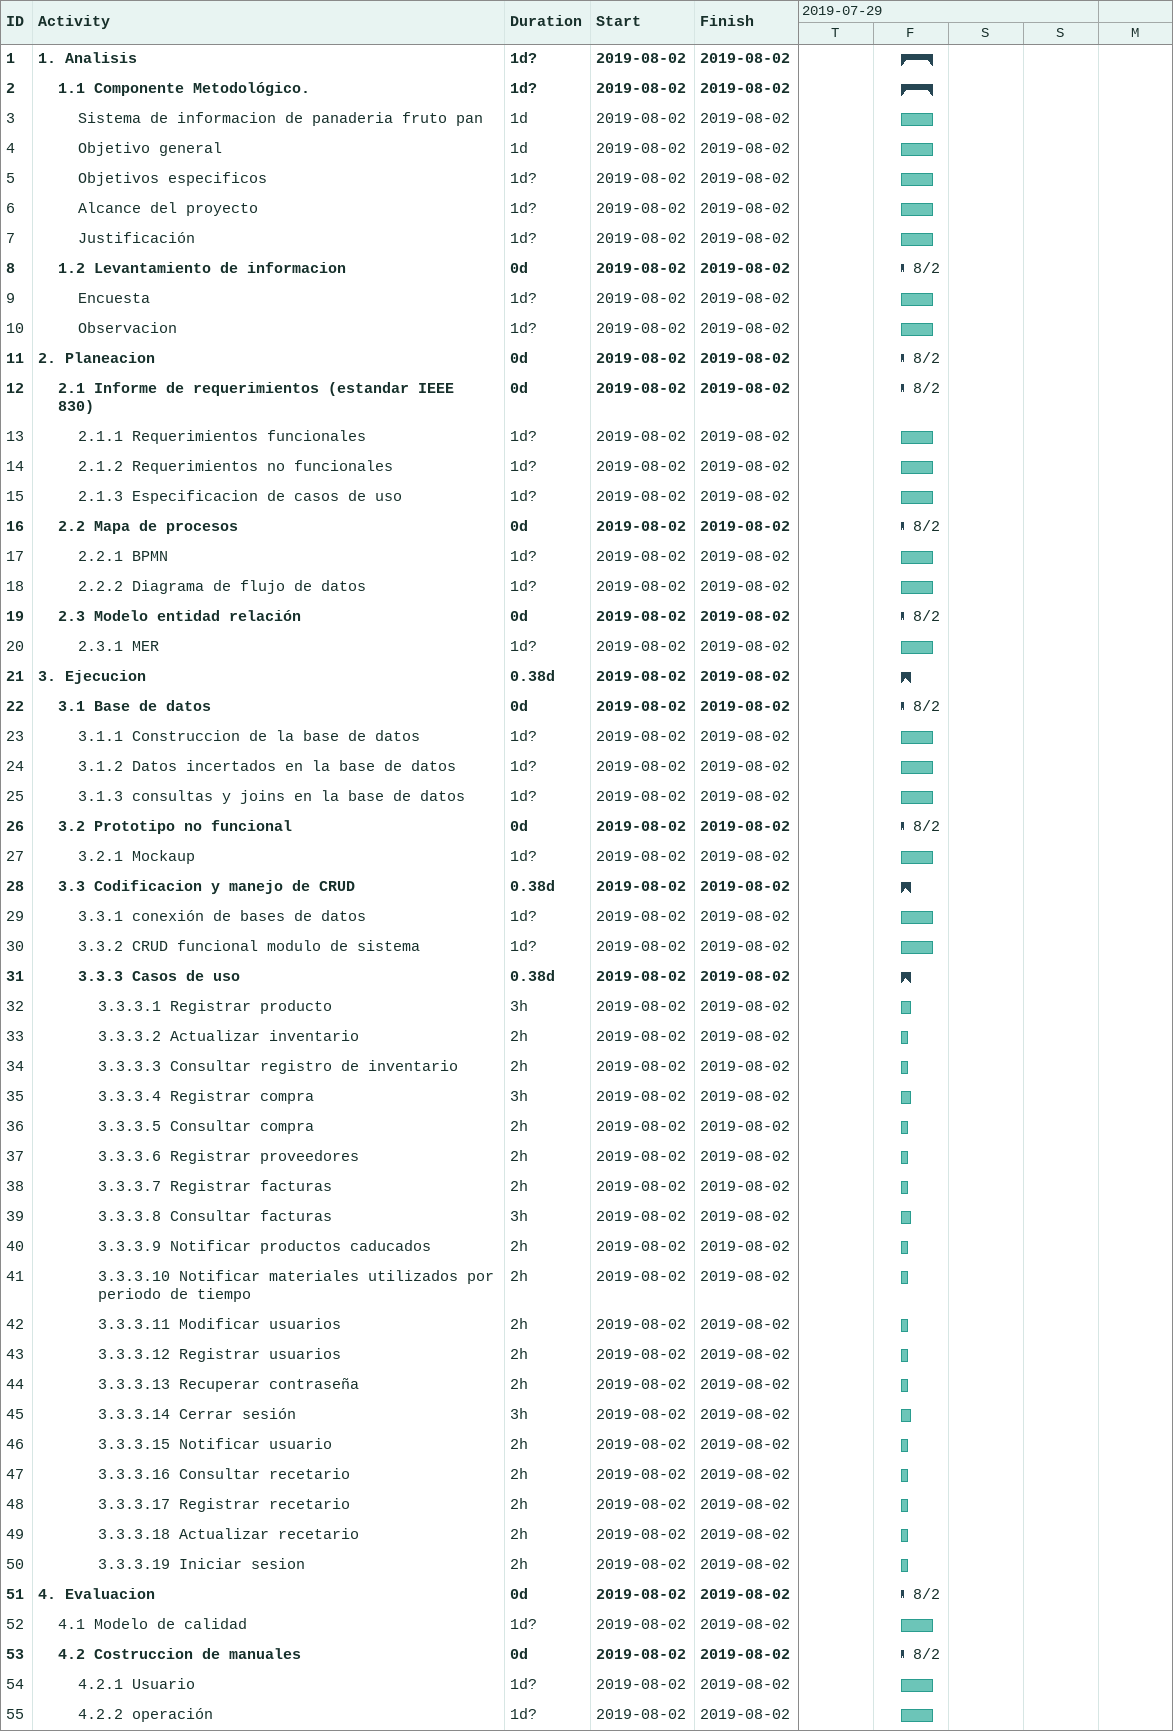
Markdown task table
| ID | Level | Task | Duration | Start | Finish |
|---|---|---|---|---|---|
| 1 | 1 | **1. Analisis** | 1d? | 2019-08-02 | 2019-08-02 |
| 2 | 2 | **1.1 Componente Metodológico.** | 1d? | 2019-08-02 | 2019-08-02 |
| 3 | 3 | Sistema de informacion de panaderia fruto pan | 1d | 2019-08-02 | 2019-08-02 |
| 4 | 3 | Objetivo general | 1d | 2019-08-02 | 2019-08-02 |
| 5 | 3 | Objetivos especificos | 1d? | 2019-08-02 | 2019-08-02 |
| 6 | 3 | Alcance del proyecto | 1d? | 2019-08-02 | 2019-08-02 |
| 7 | 3 | Justificación | 1d? | 2019-08-02 | 2019-08-02 |
| 8 | 2 | **1.2 Levantamiento de informacion** | 0d | 2019-08-02 | 2019-08-02 |
| 9 | 3 | Encuesta | 1d? | 2019-08-02 | 2019-08-02 |
| 10 | 3 | Observacion | 1d? | 2019-08-02 | 2019-08-02 |
| 11 | 1 | **2. Planeacion** | 0d | 2019-08-02 | 2019-08-02 |
| 12 | 2 | **2.1 Informe de requerimientos (estandar IEEE 830)** | 0d | 2019-08-02 | 2019-08-02 |
| 13 | 3 | 2.1.1 Requerimientos funcionales | 1d? | 2019-08-02 | 2019-08-02 |
| 14 | 3 | 2.1.2 Requerimientos no funcionales | 1d? | 2019-08-02 | 2019-08-02 |
| 15 | 3 | 2.1.3 Especificacion de casos de uso | 1d? | 2019-08-02 | 2019-08-02 |
| 16 | 2 | **2.2 Mapa de procesos** | 0d | 2019-08-02 | 2019-08-02 |
| 17 | 3 | 2.2.1 BPMN | 1d? | 2019-08-02 | 2019-08-02 |
| 18 | 3 | 2.2.2 Diagrama de flujo de datos | 1d? | 2019-08-02 | 2019-08-02 |
| 19 | 2 | **2.3 Modelo entidad relación** | 0d | 2019-08-02 | 2019-08-02 |
| 20 | 3 | 2.3.1 MER | 1d? | 2019-08-02 | 2019-08-02 |
| 21 | 1 | **3. Ejecucion** | 0.38d | 2019-08-02 | 2019-08-02 |
| 22 | 2 | **3.1 Base de datos** | 0d | 2019-08-02 | 2019-08-02 |
| 23 | 3 | 3.1.1 Construccion de la base de datos | 1d? | 2019-08-02 | 2019-08-02 |
| 24 | 3 | 3.1.2 Datos incertados en la base de datos | 1d? | 2019-08-02 | 2019-08-02 |
| 25 | 3 | 3.1.3 consultas y joins en la base de datos | 1d? | 2019-08-02 | 2019-08-02 |
| 26 | 2 | **3.2 Prototipo no funcional** | 0d | 2019-08-02 | 2019-08-02 |
| 27 | 3 | 3.2.1 Mockaup | 1d? | 2019-08-02 | 2019-08-02 |
| 28 | 2 | **3.3 Codificacion y manejo de CRUD** | 0.38d | 2019-08-02 | 2019-08-02 |
| 29 | 3 | 3.3.1 conexión de bases de datos | 1d? | 2019-08-02 | 2019-08-02 |
| 30 | 3 | 3.3.2 CRUD funcional modulo de sistema | 1d? | 2019-08-02 | 2019-08-02 |
| 31 | 3 | **3.3.3 Casos de uso** | 0.38d | 2019-08-02 | 2019-08-02 |
| 32 | 4 | 3.3.3.1 Registrar producto | 3h | 2019-08-02 | 2019-08-02 |
| 33 | 4 | 3.3.3.2 Actualizar inventario | 2h | 2019-08-02 | 2019-08-02 |
| 34 | 4 | 3.3.3.3 Consultar registro de inventario | 2h | 2019-08-02 | 2019-08-02 |
| 35 | 4 | 3.3.3.4 Registrar compra | 3h | 2019-08-02 | 2019-08-02 |
| 36 | 4 | 3.3.3.5 Consultar compra | 2h | 2019-08-02 | 2019-08-02 |
| 37 | 4 | 3.3.3.6 Registrar proveedores | 2h | 2019-08-02 | 2019-08-02 |
| 38 | 4 | 3.3.3.7 Registrar facturas | 2h | 2019-08-02 | 2019-08-02 |
| 39 | 4 | 3.3.3.8 Consultar facturas | 3h | 2019-08-02 | 2019-08-02 |
| 40 | 4 | 3.3.3.9 Notificar productos caducados | 2h | 2019-08-02 | 2019-08-02 |
| 41 | 4 | 3.3.3.10 Notificar materiales utilizados por periodo de tiempo | 2h | 2019-08-02 | 2019-08-02 |
| 42 | 4 | 3.3.3.11 Modificar usuarios | 2h | 2019-08-02 | 2019-08-02 |
| 43 | 4 | 3.3.3.12 Registrar usuarios | 2h | 2019-08-02 | 2019-08-02 |
| 44 | 4 | 3.3.3.13 Recuperar contraseña | 2h | 2019-08-02 | 2019-08-02 |
| 45 | 4 | 3.3.3.14 Cerrar sesión | 3h | 2019-08-02 | 2019-08-02 |
| 46 | 4 | 3.3.3.15 Notificar usuario | 2h | 2019-08-02 | 2019-08-02 |
| 47 | 4 | 3.3.3.16 Consultar recetario | 2h | 2019-08-02 | 2019-08-02 |
| 48 | 4 | 3.3.3.17 Registrar recetario | 2h | 2019-08-02 | 2019-08-02 |
| 49 | 4 | 3.3.3.18 Actualizar recetario | 2h | 2019-08-02 | 2019-08-02 |
| 50 | 4 | 3.3.3.19 Iniciar sesion | 2h | 2019-08-02 | 2019-08-02 |
| 51 | 1 | **4. Evaluacion** | 0d | 2019-08-02 | 2019-08-02 |
| 52 | 2 | 4.1 Modelo de calidad | 1d? | 2019-08-02 | 2019-08-02 |
| 53 | 2 | **4.2 Costruccion de manuales** | 0d | 2019-08-02 | 2019-08-02 |
| 54 | 3 | 4.2.1 Usuario | 1d? | 2019-08-02 | 2019-08-02 |
| 55 | 3 | 4.2.2 operación | 1d? | 2019-08-02 | 2019-08-02 |
